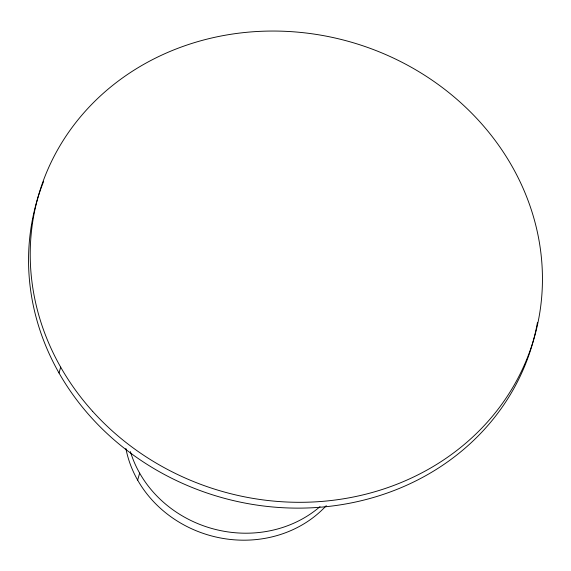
<?xml version="1.0" encoding="UTF-8"?>
<svg xmlns="http://www.w3.org/2000/svg" width="571" height="571" viewBox="0 0 571 571"><rect width="100%" height="100%" fill="white"/><g stroke="black" fill="none" stroke-linecap="round" stroke-linejoin="round"><path stroke-width="0.86" d="M59.02 372.991L60.683 367.167M137.647 480.118L139.652 473.138M537.461 322.387A257.871 233.71 16 0 1 220.513 497.234A257.871 233.71 16 0 1 43.66 181.307M320.031 506.634A114.607 103.872 16 0 1 130.388 451.625M326.277 505.656A114.607 103.872 16 0 1 209.436 535.348A114.607 103.872 16 0 1 125.87 448.428M92.645 411.348A257.871 233.71 16 0 0 528.296 355.426A257.871 233.71 16 0 0 238.064 33.268A257.871 233.71 16 0 0 92.645 411.348"/></g></svg>
